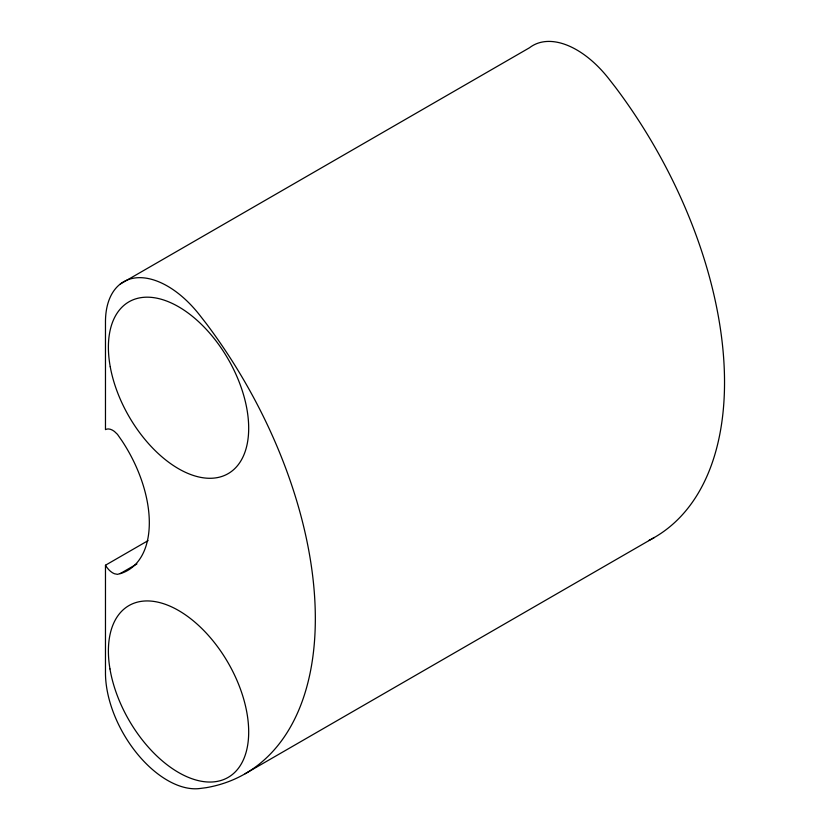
<?xml version="1.0" encoding="UTF-8"?>
<svg xmlns="http://www.w3.org/2000/svg" width="830" height="830" viewBox="0 0 830 830"><rect width="100%" height="100%" fill="white"/><g stroke="black" fill="none" stroke-linecap="round" stroke-linejoin="round"><path stroke-width="1.25" d="M120.329 283.995L529.53 47.746A87.71 50.64 60 0 1 609.096 79.13L615.393 87.223A338.951 195.693 60 0 1 648.697 540.548M105.472 565.23A14.618 8.435 60 0 0 114.395 573.727L117.466 574.35L122.01 573.074A104.165 60.144 60 0 0 122.01 440.875L117.466 434.349L114.395 431.424A14.618 8.435 60 0 0 105.472 429.618L105.472 321.926A87.71 50.64 60 0 1 137.189 277.749A87.71 50.64 60 0 1 199.895 315.379L206.193 323.472A338.951 195.693 60 0 1 206.193 787.68L199.895 788.5A87.71 50.64 60 0 1 137.189 753.713A87.71 50.64 60 0 1 105.472 672.923L105.472 565.23L148.072 540.631M120.08 573.665L136.898 563.954M245.13 773.747L654.331 537.498M110.245 366.798A99.206 57.28 60 0 0 226.559 474.501A99.206 57.28 60 0 0 198.816 321.895A99.206 57.28 60 0 0 110.245 366.798M109.965 668.939A99.206 57.28 60 0 0 225.615 778.716A99.206 57.28 60 0 0 200.051 626.806A99.206 57.28 60 0 0 109.965 668.939"/></g></svg>
